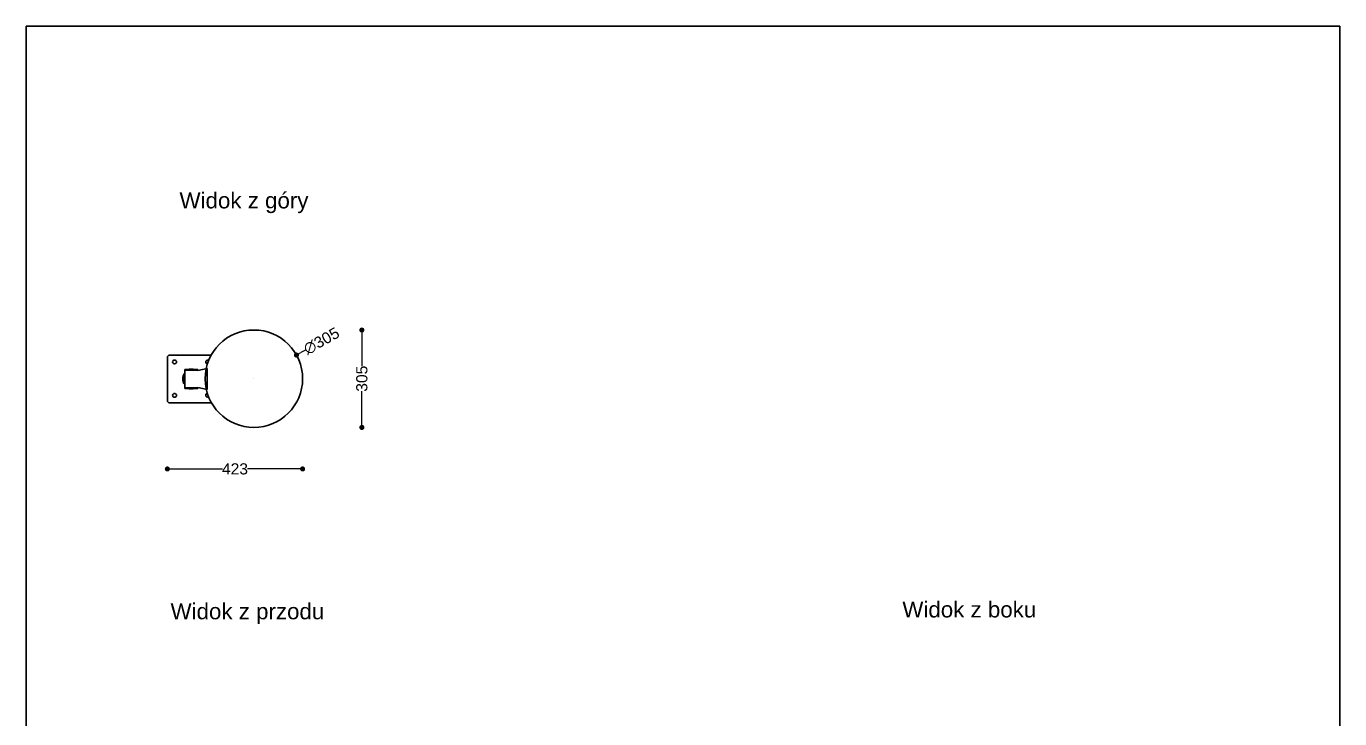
# Model space of a CAD drawing. Header units: millimetres. Extents: x 10222 to 14334, y 16216 to 21206.
# Drawn here: x 10222 to 14334, y 19037 to 21206 of the extents above; entities that cross this region are included whole.
import ezdxf

# ---------------------------------------------------------------- set-up
doc = ezdxf.new("R2010")
doc.units = ezdxf.units.MM
doc.header["$LTSCALE"] = 3
doc.layers.add('DomyÅ›lny', color=7, linetype='Continuous')
doc.styles.get("Standard").update_dxf_attribs({"font": 'arial.ttf'})
doc.dimstyles.new('MATEUSZ', dxfattribs={"dimtxt": 35, "dimasz": 16, "dimexe": 0.18, "dimexo": 0.0625, "dimgap": 0.09, "dimtad": 0, "dimdec": 0, "dimdsep": 46, "dimtxsty": 'Standard', "dimblk": 'DOT', "dimcen": 0.09, "dimse1": 1, "dimse2": 1, "dimadec": 0, "dimazin": 0, "dimtfac": 1, "dimtdec": 0, "dimtofl": 0, "dimtmove": 0, "dimatfit": 3, "dimfxl": 1, "dimtolj": 1, "dimtzin": 0, "dimlwd": 9, "dimlwe": 9, "dimarcsym": 0})

# ---------------------------------------------------------------- blocks, each defined once
blk = doc.blocks.new('_Dot')
at = {"color": 0, "linetype": 'ByBlock', "lineweight": -2}
blk.add_line((-0.5, 0), (-1, 0), dxfattribs=at)
at = {"color": 0, "linetype": 'ByBlock', "const_width": 0.5}
blk.add_lwpolyline([(-0.25, 0, 1), (0.25, 0, 1)], format="xyb", close=True, dxfattribs=at)
blk = doc.blocks.new('*D25')
at = {"color": 0, "lineweight": 9, "transparency": 16777216}
for p, q in [((10679.5, 19819.4), (10835.7, 19819.4)), ((11070.9, 19819.4), (10914.7, 19819.4))]:
    blk.add_line(p, q, dxfattribs=at)
at = {"layer": 'Defpoints', "color": 0, "transparency": 16777216}
for p in [(10663.5, 20168.3), (11086.9, 20102.1), (11086.9, 19819.4)]:
    blk.add_point(p, dxfattribs=at)
at = {"color": 0, "lineweight": 9, "transparency": 16777216, "xscale": 16, "yscale": 16, "zscale": 16, "rotation": 180}
blk.add_blockref('_Dot', (10663.5, 19819.4), dxfattribs=at)
at = {"color": 0, "lineweight": 9, "transparency": 16777216, "xscale": 16, "yscale": 16, "zscale": 16}
blk.add_blockref('_Dot', (11086.9, 19819.4), dxfattribs=at)
at = {"color": 0, "transparency": 16777216, "insert": (10875.2, 19819.4), "char_height": 35, "attachment_point": 5}
blk.add_mtext('\\A1;423', dxfattribs=at)
blk = doc.blocks.new('*D27')
at = {"color": 0, "lineweight": 9, "transparency": 16777216}
for p, q in [((11095.5, 20191.9), (11081.6, 20184.1)), ((10934.2, 20102.1), (10934.4, 20102.1)), ((10934.3, 20102), (10934.3, 20102.2))]:
    blk.add_line(p, q, dxfattribs=at)
at = {"layer": 'Defpoints', "color": 0, "transparency": 16777216}
for p in [(11067.6, 20176.3), (10801.1, 20027.8)]:
    blk.add_point(p, dxfattribs=at)
at = {"color": 0, "lineweight": 9, "transparency": 16777216, "xscale": 16, "yscale": 16, "zscale": 16, "rotation": 209.1343425626753}
blk.add_blockref('_Dot', (11067.6, 20176.3), dxfattribs=at)
at = {"color": 0, "transparency": 16777216, "insert": (11146.1, 20220.1), "char_height": 35, "attachment_point": 5, "rotation": 29.1343}
blk.add_mtext('\\A1;∅305', dxfattribs=at)
blk = doc.blocks.new('*D28')
at = {"color": 0, "lineweight": 9, "transparency": 16777216}
for p, q in [((11272.5, 20238.6), (11272.5, 20141)), ((11272.5, 19965.5), (11272.5, 20063.2))]:
    blk.add_line(p, q, dxfattribs=at)
at = {"layer": 'Defpoints', "color": 0, "transparency": 16777216}
for p in [(10934.3, 20254.6), (10936.8, 19949.5), (11272.5, 19949.5)]:
    blk.add_point(p, dxfattribs=at)
at = {"color": 0, "lineweight": 9, "transparency": 16777216, "xscale": 16, "yscale": 16, "zscale": 16}
for p, rotation in [((11272.5, 20254.6), 90), ((11272.5, 19949.5), 270)]:
    blk.add_blockref('_Dot', p, dxfattribs=dict(at, rotation=rotation))
at = {"color": 0, "transparency": 16777216, "insert": (11272.5, 20102.1), "char_height": 35, "attachment_point": 5, "rotation": 90}
blk.add_mtext('\\A1;305', dxfattribs=at)

msp = doc.modelspace()

# ---------------------------------------------------------------- linework, layer by layer
msp.add_lwpolyline([(10221.8, 21206.3), (14334, 21206.3), (14334, 16215.9), (10221.8, 16215.9)], close=True)
at = {"layer": 'DomyÅ›lny'}
for p, q in [((10663.5, 20034.3), (10663.5, 20168.3)), ((10671.5, 20176.3), (10801, 20176.3)), ((10718.5, 20131.1), (10758.5, 20131.1)), ((10718.5, 20128.6), (10758.5, 20128.6)), ((10718.5, 20128.6), (10718.5, 20074.5)), ((10732.5, 20131.1), (10732.5, 20132.3)), ((10744.5, 20131.1), (10744.5, 20132.3)), ((10787.7, 20133.8), (10758.5, 20128.1)), ((10758.5, 20128.6), (10758.5, 20128.1)), ((10788.1, 20068.5), (10787.7, 20133.8)), ((10718.5, 20074), (10718.5, 20074.5)), ((10718.5, 20074), (10758.5, 20074)), ((10718.5, 20071.5), (10758.5, 20071.5)), ((10732.5, 20070), (10732.5, 20071.5)), ((10744.5, 20070), (10744.5, 20071.5)), ((10758.5, 20074), (10758.5, 20074.5)), ((10758.5, 20074.5), (10788.1, 20068.5)), ((10671.5, 20026.3), (10801.9, 20026.3))]:
    msp.add_line(p, q, dxfattribs=at)
for points in [[(10718.5, 20086.3, 0), (10716.4, 20089.6, 0), (10714.8, 20093.3, 0), (10713.9, 20097.2, 0), (10713.5, 20101.1, 0), (10713.8, 20105.2, 0), (10714.8, 20109.1, 0), (10716.4, 20112.9, 0), (10718.5, 20116.3, 0)], [(10718.5, 20131.1, 0), (10718.5, 20131.1, 0), (10718.5, 20131.1, 0), (10718.5, 20131.1, 0), (10718.5, 20131.1, 0), (10718.5, 20131.1, 0), (10718.5, 20131.1, 0), (10718.5, 20131.1, 0), (10718.5, 20131.1, 0), (10718.5, 20131.1, 0), (10718.5, 20131.1, 0), (10718.5, 20131.1, 0), (10718.5, 20131.1, 0), (10718.5, 20131.1, 0), (10718.5, 20131.1, 0), (10718.5, 20131, 0), (10718.5, 20130.8, 0), (10718.5, 20128.6, 0)], [(10758.5, 20131.1, 0), (10758.5, 20131.1, 0), (10758.5, 20131.1, 0), (10758.5, 20131.1, 0), (10758.5, 20131.1, 0), (10758.5, 20131.1, 0), (10758.5, 20131.1, 0), (10758.5, 20131.1, 0), (10758.5, 20131.1, 0), (10758.5, 20131.1, 0), (10758.5, 20131.1, 0), (10758.5, 20131.1, 0), (10758.5, 20131.1, 0), (10758.5, 20131.1, 0), (10758.5, 20131.1, 0), (10758.5, 20131, 0), (10758.5, 20130.8, 0), (10758.5, 20128.6, 0)], [(10718.5, 20071.5, 0), (10718.5, 20071.5, 0), (10718.5, 20071.5, 0), (10718.5, 20071.5, 0), (10718.5, 20071.5, 0), (10718.5, 20071.5, 0), (10718.5, 20071.5, 0), (10718.5, 20071.5, 0), (10718.5, 20071.5, 0), (10718.5, 20071.5, 0), (10718.5, 20071.5, 0), (10718.5, 20071.5, 0), (10718.5, 20071.5, 0), (10718.5, 20071.5, 0), (10718.5, 20071.5, 0), (10718.5, 20071.5, 0), (10718.5, 20071.8, 0), (10718.5, 20074, 0)], [(10758.5, 20071.5, 0), (10758.5, 20071.5, 0), (10758.5, 20071.5, 0), (10758.5, 20071.5, 0), (10758.5, 20071.5, 0), (10758.5, 20071.5, 0), (10758.5, 20071.5, 0), (10758.5, 20071.5, 0), (10758.5, 20071.5, 0), (10758.5, 20071.5, 0), (10758.5, 20071.5, 0), (10758.5, 20071.5, 0), (10758.5, 20071.5, 0), (10758.5, 20071.5, 0), (10758.5, 20071.5, 0), (10758.5, 20071.5, 0), (10758.5, 20071.8, 0), (10758.5, 20074, 0)]]:
    msp.add_polyline3d(points, dxfattribs=at)
for points in [[(10744.5, 20132.3, 0), (10744.5, 20132.3, 0), (10744.5, 20132.3, 0), (10744.5, 20132.3, 0), (10744.5, 20132.3, 0), (10744.5, 20132.3, 0), (10744.5, 20132.3, 0), (10744.5, 20132.3, 0), (10744.5, 20132.3, 0), (10744.5, 20132.3, 0), (10744.5, 20132.3, 0), (10744.5, 20132.3, 0), (10744.5, 20132.3, 0), (10744.3, 20132.3, 0), (10743.8, 20132.3, 0), (10733.4, 20132.3, 0), (10732.6, 20132.3, 0), (10732.5, 20132.3, 0), (10732.5, 20132.3, 0), (10732.5, 20132.3, 0), (10732.5, 20132.3, 0), (10732.5, 20132.3, 0), (10732.5, 20132.3, 0), (10732.5, 20132.3, 0), (10732.5, 20132.3, 0), (10732.5, 20132.3, 0), (10732.5, 20132.3, 0), (10732.5, 20132.3, 0), (10732.5, 20132.3, 0), (10732.5, 20132.3, 0), (10732.5, 20132.3, 0), (10732.5, 20132.3, 0), (10732.5, 20132.3, 0), (10732.5, 20132.3, 0), (10732.6, 20132.3, 0), (10732.7, 20132.3, 0), (10733.3, 20132.3, 0)], [(10744.5, 20070, 0), (10744.5, 20070, 0), (10744.5, 20070, 0), (10744.5, 20070, 0), (10744.5, 20070, 0), (10744.5, 20070, 0), (10744.5, 20070, 0), (10744.5, 20070, 0), (10744.5, 20070, 0), (10744.5, 20070, 0), (10744.5, 20070, 0), (10744.5, 20070, 0), (10744.5, 20070, 0), (10744.3, 20070, 0), (10743.8, 20070, 0), (10733.4, 20070, 0), (10732.6, 20070, 0), (10732.5, 20070, 0), (10732.5, 20070, 0), (10732.5, 20070, 0), (10732.5, 20070, 0), (10732.5, 20070, 0), (10732.5, 20070, 0), (10732.5, 20070, 0), (10732.5, 20070, 0), (10732.5, 20070, 0), (10732.5, 20070, 0), (10732.5, 20070, 0), (10732.5, 20070, 0), (10732.5, 20070, 0), (10732.5, 20070, 0), (10732.5, 20070, 0), (10732.5, 20070, 0), (10732.5, 20070, 0), (10732.6, 20070, 0), (10732.7, 20070, 0), (10733.3, 20070, 0)]]:
    msp.add_polyline3d(points, close=True, dxfattribs=at)
for centre, radius in [((10934.3, 20102.1), 152.6), ((10686.1, 20154.7), 6), ((10686.1, 20049.9), 6)]:
    msp.add_circle(centre, radius, dxfattribs=at)
for centre, radius, start, end in [((10671.5, 20168.3), 8, 90, 180), ((10671.5, 20168.3), 8, 90, 180), ((10789.3, 20154.7), 6, 52.7083, 267.4132), ((10738.5, 20101.3), 26.8, 138.2682, 221.7318), ((10738.5, 20101.3), 25, 143.1301, 216.8699), ((10671.5, 20034.3), 8, 180, 270), ((10671.5, 20034.3), 8, 180, 270), ((10789.3, 20049.9), 6, 93.7872, 305.8117)]:
    msp.add_arc(centre, radius, start, end, dxfattribs=at)

# ---------------------------------------------------------------- texts
at = {"char_height": 50, "attachment_point": 1}
for s, insert in [('Widok z góry', (10701.6, 20685.7)), ('Widok z przodu', (10673.5, 19398.4)), ('Widok z boku', (12964.7, 19404.1))]:
    msp.add_mtext_dynamic_manual_height_columns(s, width=1167.306, gutter_width=1, heights=[0], dxfattribs=dict(at, insert=insert))

# ---------------------------------------------------------------- dimensions: what is measured, and where the dimension line sits
dim = msp.add_diameter_dim_2p(p1=(10801.1, 20027.8), p2=(11067.6, 20176.3), dimstyle='MATEUSZ')
dim.commit()
dim.dimension.update_dxf_attribs({"geometry": '*D27', "text_midpoint": (11146.1, 20220.1)})
dim = msp.add_linear_dim(base=(11272.5, 19949.5), p1=(10934.3, 20254.6), p2=(10936.8, 19949.5), angle=90, dimstyle='MATEUSZ')
dim.commit()
dim.dimension.update_dxf_attribs({"geometry": '*D28', "text_midpoint": (11272.5, 20102.1)})
dim = msp.add_linear_dim(base=(11086.9, 19819.4), p1=(10663.5, 20168.3), p2=(11086.9, 20102.1), dimstyle='MATEUSZ')
dim.commit()
dim.dimension.update_dxf_attribs({"geometry": '*D25', "text_midpoint": (10875.2, 19819.4)})

doc.saveas('drawing.dxf')
